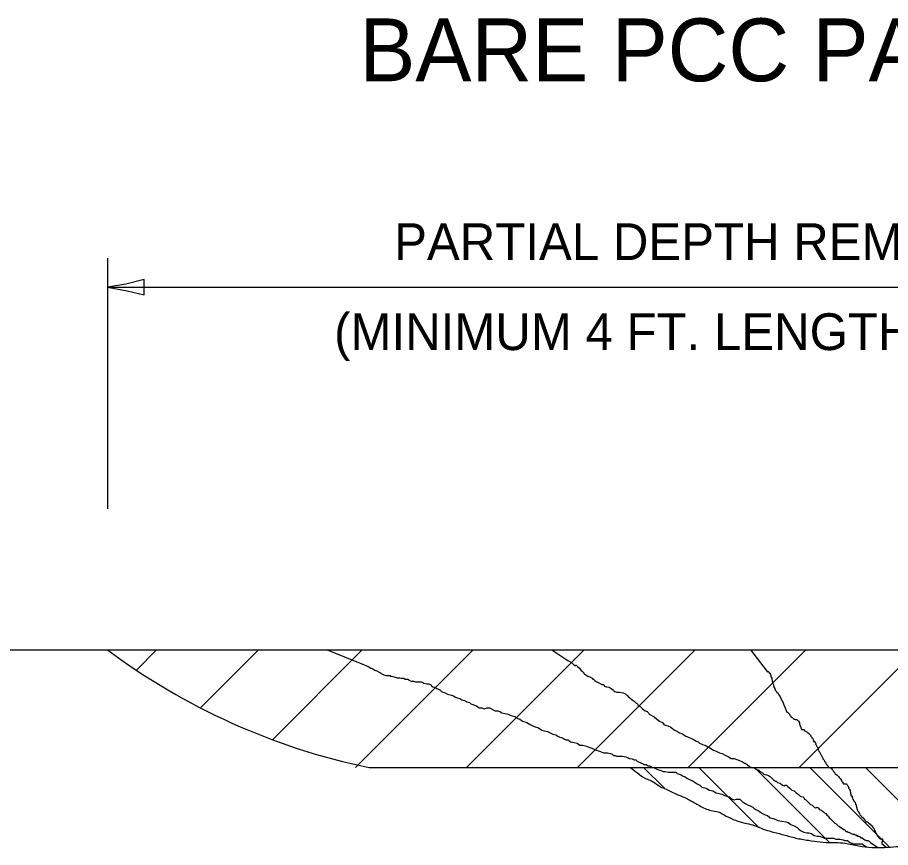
# Model space of a CAD drawing. Extents: x 0 to 2.83, y 0 to 1.83.
# Drawn here: x 0.577 to 0.8547, y 0.6235 to 0.8876 of the extents above; entities that cross this region are included whole.
import ezdxf

# ---------------------------------------------------------------- set-up
doc = ezdxf.new("R2010")
doc.units = 0
for name, color, linetype in [('RD_Pr_Roadway_Dimensions', 7, 'Continuous'), ('RD_Pr_Roadway_Items', 7, 'Continuous'), ('RD_Pr_Roadway_Notes', 7, 'Continuous')]:
    doc.layers.add(name, color=color, linetype=linetype)

msp = doc.modelspace()

# ---------------------------------------------------------------- linework, layer by layer
at = {"layer": 'RD_Pr_Roadway_Dimensions'}
for p, q in [((0.6057, 0.81107), (0.6057, 0.73133)), ((0.6057, 0.80181), (1.10444, 0.80181))]:
    msp.add_line(p, q, dxfattribs=at)
msp.add_lwpolyline([(0.61736, 0.79937), (0.61736, 0.80181), (0.61736, 0.80425), (0.61153, 0.80282), (0.6057, 0.80181), (0.61192, 0.80067)], close=True, dxfattribs=at)
at = {"layer": 'RD_Pr_Roadway_Items'}
for p, q in [((0.29814, 0.68639), (1.412, 0.68639)), ((0.6057, 0.68639), (1.10444, 0.68638)), ((0.61483, 0.67994), (0.62127, 0.68639)), ((0.63525, 0.66793), (0.6537, 0.68639)), ((0.65813, 0.65782), (0.68669, 0.68639)), ((0.68456, 0.64896), (0.72199, 0.68639)), ((0.71979, 0.64896), (0.75722, 0.68639)), ((0.7551, 0.64896), (0.79251, 0.68639)), ((0.79036, 0.64896), (0.82778, 0.68639)), ((0.82561, 0.64896), (0.86302, 0.68639)), ((0.68886, 0.64896), (1.02128, 0.64896)), ((0.77615, 0.64896), (0.78277, 0.64238)), ((0.79375, 0.64896), (0.81279, 0.62994)), ((0.81144, 0.64896), (0.83525, 0.62516)), ((0.82905, 0.64896), (0.85434, 0.62368)), ((0.84669, 0.64896), (0.87121, 0.62446))]:
    msp.add_line(p, q, dxfattribs=at)
for points in [[(0.67557, 0.68639), (0.68656, 0.68195), (0.68852, 0.68108), (0.68942, 0.68063), (0.68962, 0.68063), (0.69007, 0.68042), (0.69073, 0.67997), (0.69136, 0.67975), (0.69203, 0.6793), (0.69248, 0.67909), (0.69269, 0.67889), (0.69314, 0.67867), (0.69356, 0.67846), (0.69422, 0.67822), (0.69534, 0.67822), (0.69554, 0.67822), (0.69554, 0.67801), (0.69597, 0.67801), (0.69687, 0.67779), (0.69773, 0.67756), (0.69861, 0.67756), (0.69906, 0.67736), (0.69951, 0.67736), (0.69973, 0.67736), (0.69992, 0.67736), (0.70036, 0.67713), (0.70081, 0.67713), (0.70125, 0.67713), (0.70125, 0.67689), (0.70145, 0.67689), (0.70169, 0.67669), (0.70234, 0.67648), (0.703, 0.67648), (0.70365, 0.67624), (0.70431, 0.67624), (0.70498, 0.67624), (0.70564, 0.67624), (0.70631, 0.67581), (0.70717, 0.67558), (0.70784, 0.67558), (0.70825, 0.67536), (0.7085, 0.67536), (0.7087, 0.67495), (0.70913, 0.6747), (0.7098, 0.6745), (0.71045, 0.67407), (0.71111, 0.67383), (0.71156, 0.67362), (0.71178, 0.67317), (0.71243, 0.67297), (0.71309, 0.67275), (0.71376, 0.6723), (0.71462, 0.67209), (0.7155, 0.67186), (0.71615, 0.67142), (0.71682, 0.67119), (0.7177, 0.67097), (0.71834, 0.67056), (0.71923, 0.67031), (0.71989, 0.66989), (0.72079, 0.66968), (0.7212, 0.66923), (0.72187, 0.66901), (0.72297, 0.66858), (0.72385, 0.66792), (0.72473, 0.66792), (0.72559, 0.6677), (0.72626, 0.66792), (0.72712, 0.66792), (0.7289, 0.66703), (0.72978, 0.66703), (0.73041, 0.6668), (0.73108, 0.66639), (0.73198, 0.66617), (0.73304, 0.66592), (0.73392, 0.66551), (0.7348, 0.66529), (0.73547, 0.66506), (0.73612, 0.66462), (0.73678, 0.66439), (0.73768, 0.66374), (0.73898, 0.66331), (0.74009, 0.66266), (0.7414, 0.662), (0.7427, 0.66157), (0.74381, 0.6609), (0.74468, 0.66067), (0.74556, 0.66047), (0.74687, 0.6598), (0.74731, 0.65959), (0.7482, 0.65935), (0.74887, 0.65892), (0.74952, 0.65869), (0.7504, 0.65847), (0.75103, 0.65802), (0.75148, 0.65781), (0.75193, 0.65781), (0.75213, 0.65781), (0.75236, 0.65761), (0.75301, 0.65718), (0.75412, 0.65694)], [(0.74694, 0.68639), (0.75208, 0.68306), (0.75319, 0.6824), (0.75361, 0.68195), (0.75405, 0.68151), (0.75427, 0.68151), (0.75427, 0.68128), (0.75449, 0.68151), (0.75472, 0.68151), (0.75514, 0.68108), (0.7558, 0.68062), (0.75625, 0.67997), (0.7567, 0.67955), (0.75711, 0.67909), (0.75711, 0.67889), (0.75733, 0.67867), (0.75778, 0.67846), (0.75844, 0.67801), (0.75911, 0.67779), (0.75977, 0.67736), (0.75997, 0.67713), (0.76019, 0.67713), (0.76064, 0.67669), (0.7613, 0.67624), (0.76217, 0.67581), (0.76283, 0.67536), (0.76327, 0.67536), (0.7635, 0.67516), (0.7637, 0.67491), (0.76436, 0.6747), (0.76523, 0.6745), (0.76589, 0.67407), (0.76656, 0.67362), (0.76677, 0.67317), (0.76699, 0.67317), (0.76765, 0.67297), (0.76854, 0.67297), (0.76962, 0.67274), (0.7705, 0.6723), (0.77095, 0.67186), (0.77116, 0.67186), (0.77116, 0.67164), (0.77181, 0.67119), (0.77248, 0.67053), (0.77314, 0.67011), (0.77359, 0.66968), (0.77381, 0.66945), (0.77422, 0.66923), (0.77447, 0.66878), (0.7751, 0.66835), (0.77577, 0.6677), (0.77666, 0.66703), (0.77731, 0.6668), (0.77775, 0.66639), (0.77798, 0.66592), (0.77839, 0.66572), (0.77906, 0.66529), (0.77949, 0.66506), (0.78039, 0.66439), (0.78125, 0.66373), (0.78212, 0.66331), (0.78258, 0.66265), (0.783, 0.66241), (0.78388, 0.6622), (0.78478, 0.66178), (0.78543, 0.66133), (0.78609, 0.6609), (0.78697, 0.66045), (0.7876, 0.66), (0.78827, 0.6598), (0.78892, 0.65934), (0.78958, 0.65892), (0.79048, 0.65869), (0.79136, 0.65826), (0.79223, 0.65781), (0.79289, 0.65739), (0.79356, 0.65714), (0.79397, 0.65673), (0.79487, 0.65628), (0.79575, 0.65608), (0.79661, 0.65561), (0.79728, 0.6552), (0.79836, 0.65453), (0.79947, 0.65408), (0.80034, 0.65364), (0.8012, 0.65342), (0.80187, 0.653), (0.80275, 0.65255), (0.8032, 0.65234), (0.80406, 0.65189), (0.80494, 0.65189), (0.80671, 0.65122), (0.80759, 0.65081), (0.80825, 0.65036), (0.80845, 0.65036), (0.80867, 0.65014), (0.80912, 0.64991), (0.80998, 0.64925), (0.81131, 0.64883), (0.81217, 0.6484), (0.81284, 0.64817)], [(0.81011, 0.68639), (0.81543, 0.67949), (0.81557, 0.67935), (0.81557, 0.67949), (0.8157, 0.67949), (0.81583, 0.67949), (0.81597, 0.67935), (0.8161, 0.67922), (0.8161, 0.67909), (0.81623, 0.67895), (0.81638, 0.67895), (0.81638, 0.67881), (0.81651, 0.67854), (0.81651, 0.67841), (0.81665, 0.67841), (0.81665, 0.67824), (0.81665, 0.67797), (0.81678, 0.67769), (0.81695, 0.67743), (0.81695, 0.67729), (0.81695, 0.67703), (0.81708, 0.67674), (0.81708, 0.67648), (0.81708, 0.67633), (0.81721, 0.67633), (0.81721, 0.67619), (0.81721, 0.67606), (0.81721, 0.67593), (0.81721, 0.67576), (0.81735, 0.67563), (0.81749, 0.67536), (0.81749, 0.6751), (0.81763, 0.67455), (0.81789, 0.67412), (0.81803, 0.67357), (0.81829, 0.6733), (0.81844, 0.67317), (0.81858, 0.6729), (0.81884, 0.67277), (0.81884, 0.67262), (0.81899, 0.67249), (0.81912, 0.67207), (0.81956, 0.67151), (0.81969, 0.67111), (0.81996, 0.67084), (0.82022, 0.67013), (0.8205, 0.66958), (0.82077, 0.66891), (0.82107, 0.66823), (0.82134, 0.66768), (0.82147, 0.66712), (0.82175, 0.66659), (0.82188, 0.66659), (0.82202, 0.66644), (0.82257, 0.666), (0.8227, 0.6656), (0.82283, 0.66546), (0.82296, 0.66532), (0.82311, 0.66506), (0.82338, 0.66492), (0.82351, 0.66479), (0.82368, 0.66466), (0.82381, 0.66451), (0.82408, 0.66437), (0.82421, 0.66437), (0.82434, 0.66424), (0.82448, 0.66424), (0.82476, 0.66424), (0.82503, 0.66411), (0.82519, 0.66396), (0.82533, 0.66396), (0.82533, 0.66383), (0.82546, 0.66369), (0.82559, 0.66339), (0.82559, 0.66326), (0.82574, 0.66326), (0.82574, 0.66313), (0.82574, 0.66286), (0.82574, 0.66273), (0.82587, 0.6626), (0.82587, 0.66231), (0.82601, 0.66231), (0.82601, 0.66218), (0.82601, 0.66205), (0.82614, 0.66188), (0.82614, 0.66175), (0.82614, 0.66162), (0.82627, 0.66148), (0.82641, 0.6612), (0.82641, 0.66107), (0.82654, 0.66107), (0.82669, 0.66107), (0.82682, 0.66107), (0.82695, 0.66093), (0.82709, 0.66107), (0.82724, 0.66107), (0.82737, 0.66067), (0.82764, 0.66053), (0.82807, 0.66038), (0.8282, 0.66012), (0.82847, 0.65999)], [(0.82847, 0.65999), (0.82875, 0.65984), (0.82875, 0.6597), (0.82888, 0.65957), (0.82902, 0.65944), (0.82915, 0.65927), (0.82932, 0.659), (0.82958, 0.65874), (0.82971, 0.65847), (0.82986, 0.65832), (0.83, 0.65819), (0.83013, 0.65776), (0.83013, 0.65763), (0.83026, 0.65736), (0.83026, 0.65721), (0.8304, 0.65708), (0.83053, 0.65721), (0.83066, 0.65721), (0.83066, 0.65708), (0.83081, 0.65681), (0.83081, 0.65668), (0.83094, 0.65654), (0.83094, 0.65626), (0.83108, 0.65613), (0.83121, 0.65571), (0.83136, 0.65558), (0.83149, 0.65545), (0.83149, 0.65515), (0.83163, 0.65502), (0.83163, 0.65462), (0.83176, 0.65448), (0.83193, 0.65407), (0.83206, 0.65393), (0.83219, 0.6538), (0.83232, 0.6535), (0.83246, 0.65337), (0.83259, 0.65295), (0.83272, 0.65282), (0.83287, 0.65242), (0.83301, 0.65229), (0.83314, 0.65187), (0.83314, 0.65174), (0.83344, 0.65146), (0.83357, 0.65132), (0.8337, 0.65089), (0.83384, 0.65076), (0.83399, 0.65063), (0.83412, 0.65049), (0.83412, 0.65023), (0.83425, 0.65008), (0.83452, 0.64968), (0.83478, 0.64938), (0.83493, 0.64911), (0.83507, 0.64911), (0.83562, 0.64883), (0.83588, 0.6487), (0.83618, 0.6483), (0.83631, 0.64817), (0.83645, 0.64788), (0.83658, 0.64775), (0.83685, 0.64747), (0.837, 0.64707), (0.83726, 0.6469), (0.83769, 0.6465), (0.83811, 0.6461), (0.83838, 0.64582), (0.83877, 0.64539), (0.83906, 0.64484), (0.83919, 0.64457), (0.83946, 0.64431), (0.83974, 0.64376), (0.84, 0.64376), (0.84017, 0.64376), (0.84044, 0.64376), (0.84057, 0.64376), (0.8407, 0.64376), (0.84084, 0.64363), (0.84097, 0.64321), (0.84125, 0.64308), (0.84138, 0.64265), (0.84138, 0.64251), (0.84152, 0.64225), (0.84168, 0.64198), (0.84182, 0.6417), (0.84182, 0.64143), (0.84195, 0.641), (0.84195, 0.64087), (0.84208, 0.64045), (0.84208, 0.64005), (0.84223, 0.63992), (0.84237, 0.63992), (0.8425, 0.63992), (0.8425, 0.6395), (0.84263, 0.63922), (0.84276, 0.63879), (0.84303, 0.63839), (0.84318, 0.63812), (0.84345, 0.63771), (0.84358, 0.63731), (0.84373, 0.63714), (0.84373, 0.63701)], [(0.75412, 0.65694), (0.75499, 0.65673), (0.75587, 0.65608), (0.75675, 0.65608), (0.75763, 0.65585), (0.75871, 0.65541), (0.75937, 0.6552), (0.76026, 0.65497), (0.7607, 0.65475), (0.76112, 0.65453), (0.76179, 0.6543), (0.76245, 0.65408), (0.7629, 0.65388), (0.76356, 0.65364), (0.76464, 0.65364), (0.76551, 0.65342), (0.76617, 0.65322), (0.76662, 0.65279), (0.76707, 0.65279), (0.76749, 0.65255), (0.76837, 0.65255), (0.76948, 0.65255), (0.77056, 0.65234), (0.77168, 0.65189), (0.77254, 0.65169), (0.77321, 0.65147), (0.77364, 0.65147), (0.77407, 0.65103), (0.77452, 0.65081), (0.77607, 0.65014), (0.77627, 0.64991), (0.77693, 0.64991), (0.7776, 0.6495), (0.77803, 0.6495), (0.77846, 0.64928), (0.77891, 0.64903), (0.77957, 0.64883), (0.78021, 0.64861), (0.78065, 0.6484), (0.78132, 0.64817), (0.78198, 0.64795), (0.7824, 0.64773), (0.78265, 0.64773), (0.78307, 0.64773), (0.78396, 0.6475), (0.78504, 0.6475), (0.78592, 0.6475), (0.78637, 0.6475), (0.78679, 0.64709), (0.78745, 0.64684), (0.7881, 0.64664), (0.78877, 0.64619), (0.78943, 0.64597), (0.7901, 0.64552), (0.79096, 0.64511), (0.79163, 0.64489), (0.79229, 0.64444), (0.79316, 0.64378), (0.79404, 0.64334), (0.79469, 0.6427), (0.79602, 0.64245), (0.7971, 0.6418), (0.79821, 0.64158), (0.79929, 0.64092), (0.80019, 0.64072), (0.80107, 0.6405), (0.80193, 0.64005), (0.8026, 0.63984), (0.80346, 0.63962), (0.80393, 0.63919), (0.80434, 0.63896), (0.80501, 0.63872), (0.80566, 0.63896), (0.80609, 0.63896), (0.80654, 0.63896), (0.80676, 0.63896), (0.80699, 0.63872), (0.80719, 0.63852), (0.80765, 0.63807), (0.80807, 0.63786), (0.80873, 0.63741), (0.80938, 0.63699), (0.81005, 0.63674), (0.81048, 0.63653), (0.81093, 0.63633), (0.81138, 0.6359), (0.81181, 0.63566), (0.81269, 0.63523), (0.81336, 0.6348), (0.81402, 0.63433), (0.81487, 0.63392), (0.81553, 0.63369), (0.81643, 0.63302), (0.81751, 0.6328), (0.81882, 0.63214), (0.82015, 0.63194), (0.82147, 0.63172), (0.82213, 0.63151), (0.82301, 0.63084), (0.82408, 0.63041), (0.82496, 0.62994)], [(0.81284, 0.64817), (0.81327, 0.64773), (0.81394, 0.6473), (0.81437, 0.64684), (0.81525, 0.64664), (0.8159, 0.64642), (0.81656, 0.64597), (0.817, 0.64552), (0.81745, 0.64511), (0.81809, 0.64464), (0.81833, 0.64464), (0.81856, 0.64444), (0.81876, 0.64423), (0.81964, 0.64401), (0.82029, 0.64334), (0.82095, 0.64311), (0.82117, 0.64334), (0.82162, 0.64334), (0.82205, 0.64291), (0.82272, 0.64245), (0.82336, 0.6418), (0.82403, 0.64158), (0.82426, 0.64137), (0.82468, 0.64092), (0.82534, 0.6405), (0.82601, 0.63984), (0.82687, 0.63962), (0.82709, 0.63939), (0.82734, 0.63896), (0.82775, 0.63872), (0.82842, 0.63806), (0.82887, 0.63764), (0.82928, 0.63719), (0.82973, 0.63698), (0.82995, 0.63674), (0.8304, 0.63633), (0.83083, 0.63611), (0.83106, 0.63611), (0.83126, 0.63633), (0.83173, 0.63611), (0.83214, 0.63566), (0.83259, 0.63545), (0.83326, 0.635), (0.83367, 0.63457), (0.83412, 0.63433), (0.83455, 0.63369), (0.83498, 0.63347), (0.83522, 0.63302), (0.83545, 0.6328), (0.83565, 0.6326), (0.8361, 0.63214), (0.83653, 0.63172), (0.83698, 0.63127), (0.83743, 0.63106), (0.83764, 0.63084), (0.83784, 0.63061), (0.83806, 0.63041), (0.83851, 0.63018), (0.83894, 0.62994), (0.83937, 0.62953), (0.83961, 0.6293), (0.83984, 0.6293), (0.84025, 0.62908), (0.84049, 0.62863), (0.84092, 0.62863), (0.84115, 0.62842), (0.84137, 0.62842), (0.84182, 0.62822), (0.84223, 0.62797), (0.84266, 0.62775), (0.8429, 0.62775), (0.84311, 0.62775), (0.84333, 0.62755), (0.84356, 0.62755), (0.84376, 0.62755), (0.84376, 0.62733), (0.84398, 0.62733), (0.84423, 0.62733), (0.84423, 0.62712), (0.84443, 0.62712), (0.84464, 0.62712), (0.84509, 0.62689), (0.84509, 0.62667), (0.84554, 0.62667), (0.84554, 0.62645), (0.84576, 0.62645), (0.84617, 0.62622), (0.84642, 0.62602), (0.84662, 0.62602), (0.84684, 0.62579), (0.84705, 0.62579), (0.8475, 0.62579), (0.84795, 0.62556), (0.84815, 0.62536), (0.84837, 0.62514), (0.85061, 0.62356)], [(0.84373, 0.63701), (0.84373, 0.63673), (0.84386, 0.63659), (0.84386, 0.63633), (0.84399, 0.63606), (0.84399, 0.63593), (0.84413, 0.63565), (0.84413, 0.63551), (0.84429, 0.6351), (0.84443, 0.63497), (0.84469, 0.63453), (0.84483, 0.63427), (0.84509, 0.63387), (0.84524, 0.63374), (0.84551, 0.63332), (0.84581, 0.63319), (0.84607, 0.63275), (0.84621, 0.6326), (0.84649, 0.63221), (0.84662, 0.63207), (0.84689, 0.63167), (0.84702, 0.63167), (0.84715, 0.63167), (0.84744, 0.63167), (0.84757, 0.63152), (0.84785, 0.63126), (0.84825, 0.63098), (0.84855, 0.63054), (0.84882, 0.63041), (0.84895, 0.63014), (0.84895, 0.63001), (0.84908, 0.63001), (0.84921, 0.62988), (0.84921, 0.62975), (0.84936, 0.62961), (0.84936, 0.62946), (0.8495, 0.62946), (0.8495, 0.62933), (0.84963, 0.6292), (0.84963, 0.62906), (0.84963, 0.6289), (0.84976, 0.62863), (0.84993, 0.62848), (0.84993, 0.62835), (0.85006, 0.62822), (0.85006, 0.62808), (0.8502, 0.62795), (0.8502, 0.62782), (0.85033, 0.62755), (0.85048, 0.6274), (0.85048, 0.62727), (0.85061, 0.62714), (0.85088, 0.62685), (0.85101, 0.62672), (0.85114, 0.62642), (0.85128, 0.62642), (0.85143, 0.62629), (0.85156, 0.62629), (0.85169, 0.62629), (0.85182, 0.62629), (0.85197, 0.62629), (0.85211, 0.62629), (0.85211, 0.62615), (0.85211, 0.62629), (0.85211, 0.62615), (0.85211, 0.62589), (0.85211, 0.62576), (0.85211, 0.62562), (0.85197, 0.62534), (0.85197, 0.62521), (0.85197, 0.62507), (0.85197, 0.62491), (0.85197, 0.62477), (0.85327, 0.62361)], [(0.82496, 0.62994), (0.82562, 0.6293), (0.82627, 0.62886), (0.82715, 0.62842), (0.82803, 0.62822), (0.8287, 0.62822), (0.82958, 0.628), (0.83046, 0.62733), (0.83133, 0.62712), (0.83199, 0.62712), (0.83266, 0.62689), (0.83332, 0.62667), (0.83374, 0.62645), (0.8344, 0.62645), (0.83485, 0.62645), (0.83527, 0.62645), (0.83593, 0.62645), (0.8366, 0.62645), (0.83725, 0.62622), (0.83791, 0.62622), (0.83813, 0.62622), (0.83836, 0.62622), (0.83858, 0.62622), (0.83966, 0.62602), (0.8401, 0.62581), (0.84032, 0.62581), (0.84054, 0.62581), (0.84099, 0.62581), (0.8412, 0.62556), (0.84185, 0.62514), (0.8423, 0.62491), (0.84252, 0.62491), (0.84275, 0.62469), (0.84316, 0.62469), (0.84341, 0.62469), (0.84363, 0.62469), (0.84383, 0.62469), (0.84404, 0.62469), (0.84426, 0.62469), (0.84449, 0.62469), (0.84471, 0.62469), (0.84493, 0.62469), (0.84516, 0.62469), (0.84536, 0.62469), (0.84559, 0.62469), (0.84709, 0.62371)]]:
    msp.add_lwpolyline(points, dxfattribs=at)
msp.add_arc((0.73173, 0.85534), 0.21078, 233.2793, 258.2595, dxfattribs=at)
msp.add_spline([(0.77194, 0.64896), (0.77417, 0.64728), (0.77701, 0.64542), (0.77866, 0.64476), (0.78077, 0.64334), (0.78415, 0.6417), (0.78667, 0.64047), (0.7893, 0.63939), (0.79085, 0.63861), (0.7939, 0.63686), (0.79766, 0.63533), (0.79984, 0.63488), (0.80247, 0.63355), (0.80838, 0.63127), (0.81083, 0.63073), (0.8142, 0.62941), (0.81793, 0.62832), (0.82168, 0.6273), (0.82551, 0.62634), (0.82958, 0.62567), (0.83319, 0.62522), (0.83725, 0.62512), (0.84022, 0.62489), (0.84461, 0.62403), (0.84875, 0.62358), (0.85281, 0.62358), (0.85655, 0.62381), (0.85939, 0.62403), (0.86158, 0.62414), (0.86589, 0.62424), (0.87148, 0.62448), (0.87442, 0.62502), (0.88067, 0.62589), (0.88705, 0.62722), (0.89285, 0.62875), (0.89955, 0.63061), (0.90689, 0.63292), (0.91347, 0.63553), (0.92117, 0.63896), (0.92587, 0.64137), (0.93069, 0.64389), (0.9343, 0.6463), (0.93819, 0.64896)], degree=3, dxfattribs=at)

# ---------------------------------------------------------------- texts
at = {"layer": 'RD_Pr_Roadway_Dimensions'}
for s, p in [('PARTIAL DEPTH REMOVAL & PATCHING', (0.69682, 0.81044)), ('(MINIMUM 4 FT. LENGTH x HALF LANE WIDTH)', (0.67773, 0.78181))]:
    msp.add_text(s, height=0.0117, dxfattribs=at).set_placement(p)
at = {"layer": 'RD_Pr_Roadway_Notes'}
msp.add_text('BARE PCC PAVEMENT', height=0.02, dxfattribs=at).set_placement((0.68573, 0.86734))

doc.saveas('drawing.dxf')
